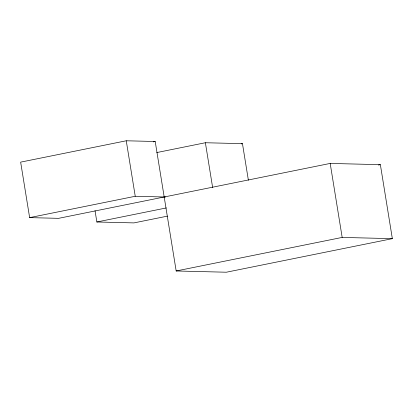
<?xml version="1.0" encoding="UTF-8"?>
<svg xmlns="http://www.w3.org/2000/svg" width="413" height="413" viewBox="0 0 413 413"><rect width="100%" height="100%" fill="white"/><g stroke="black" fill="none" stroke-linecap="round" stroke-linejoin="round"><path stroke-width="0.62" d="M126.254 140.781L20.65 162.133L29.638 217.625L58.589 218.338L330.188 163.429L380.368 164.668L392.35 238.657L226.35 272.219L176.175 270.974L155.205 141.499L126.254 140.781L135.242 196.273L165.479 197.022M153.306 141.881L155.205 141.499M156.734 152.573L205.38 142.738L242.462 143.657L248.383 180.228M241.197 143.91L242.462 143.657M29.638 217.625L135.242 196.273M95.021 210.635L96.859 221.987L166.356 207.935M378.473 165.05L380.368 164.668M167.425 216.133L133.941 222.901L96.859 221.987M176.175 270.974L342.176 237.418L392.35 238.657M330.188 163.429L342.176 237.418M205.38 142.738L212.633 187.507"/></g></svg>
